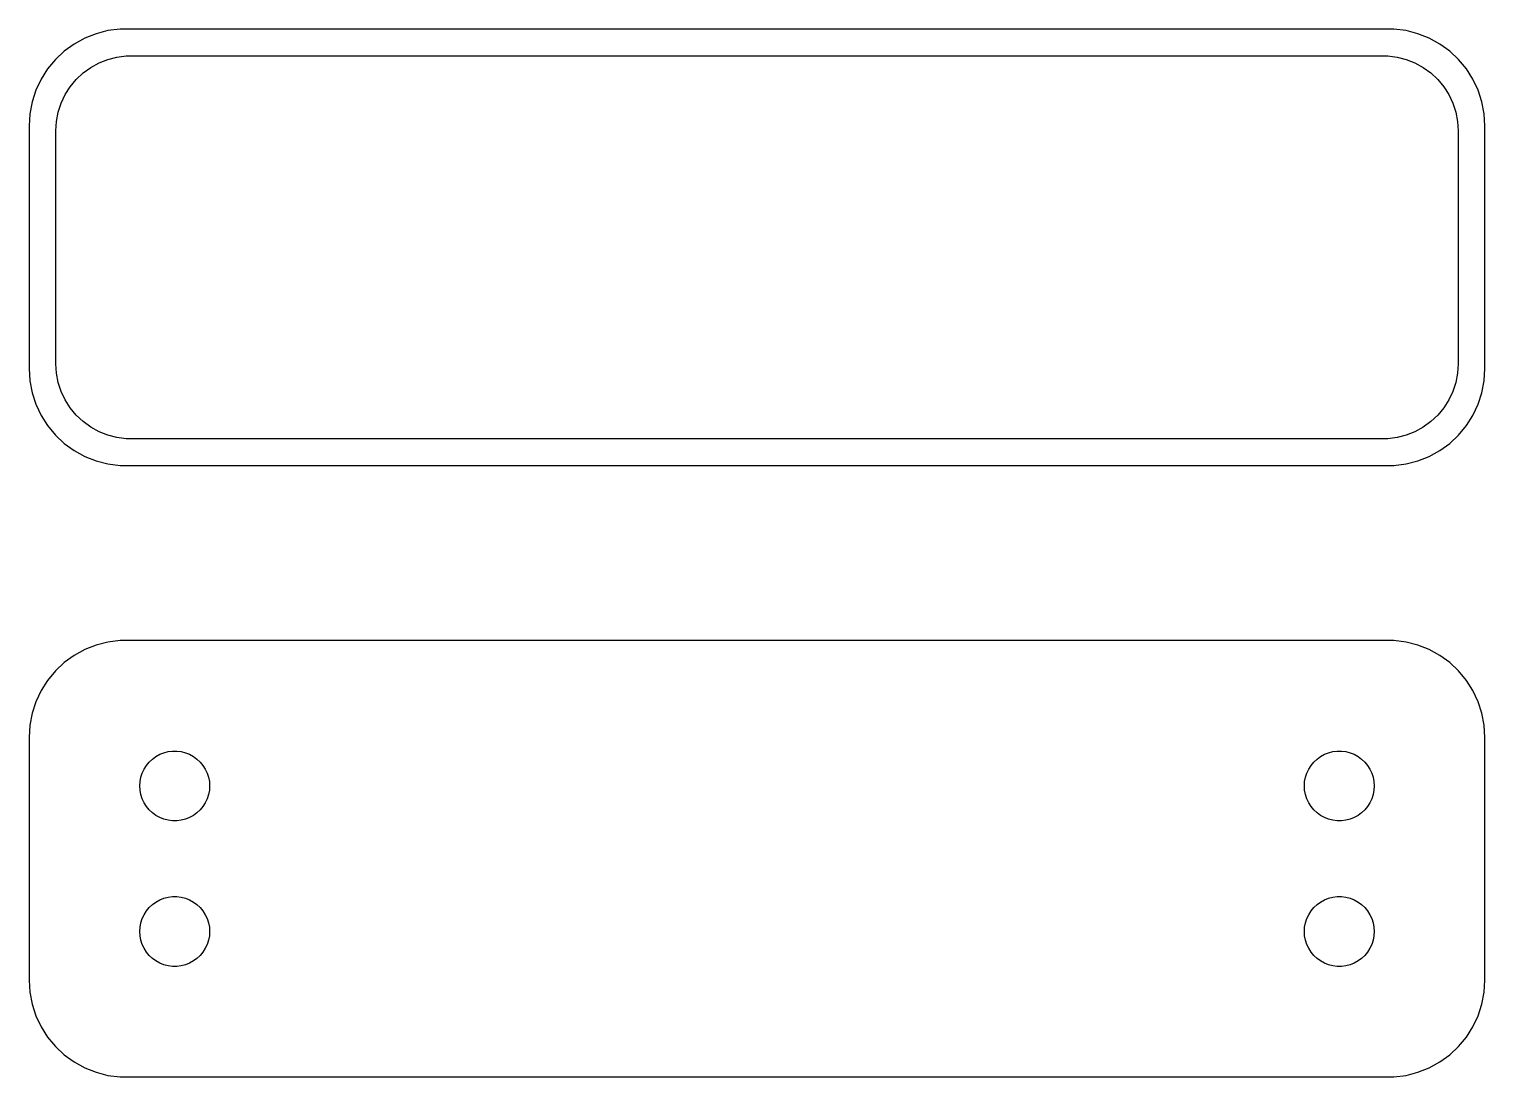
# Model space of a CAD drawing. Header units: metres. Extents: x -37.5 to 37.5, y 20.3 to 74.2.
import ezdxf

# ---------------------------------------------------------------- set-up
doc = ezdxf.new("R2010")
doc.units = ezdxf.units.M

msp = doc.modelspace()

# ---------------------------------------------------------------- linework, layer by layer
for p, q in [((-34.6289, 73.7741), (-35.1791, 73.4716)), ((-34.0451, 74.0053), (-34.6289, 73.7741)), ((-33.4369, 74.1614), (-34.0451, 74.0053)), ((-32.8139, 74.2401), (-33.4369, 74.1614)), ((32.8139, 74.2401), (-32.8139, 74.2401)), ((33.4369, 74.1614), (32.8139, 74.2401)), ((34.0451, 74.0053), (33.4369, 74.1614)), ((34.6289, 73.7741), (34.0451, 74.0053)), ((35.1791, 73.4716), (34.6289, 73.7741)), ((-35.6871, 73.1026), (-36.1448, 72.6727)), ((-35.1791, 73.4716), (-35.6871, 73.1026)), ((-33.4457, 72.6801), (-32.9751, 72.8009)), ((-32.9751, 72.8009), (-32.493, 72.8618)), ((-32.493, 72.8618), (32.493, 72.8618)), ((32.493, 72.8618), (32.9751, 72.8009)), ((32.9751, 72.8009), (33.4457, 72.6801)), ((35.6871, 73.1026), (35.1791, 73.4716)), ((36.1448, 72.6727), (35.6871, 73.1026)), ((-36.5451, 72.1889), (-36.8815, 71.6588)), ((-36.1448, 72.6727), (-36.5451, 72.1889)), ((-34.7165, 71.9815), (-34.3234, 72.2671)), ((-34.3234, 72.2671), (-33.8975, 72.5012)), ((-33.8975, 72.5012), (-33.4457, 72.6801)), ((33.4457, 72.6801), (33.8975, 72.5012)), ((33.8975, 72.5012), (34.3234, 72.2671)), ((34.3234, 72.2671), (34.7165, 71.9815)), ((36.5451, 72.1889), (36.1448, 72.6727)), ((36.8815, 71.6588), (36.5451, 72.1889)), ((-36.8815, 71.6588), (-37.1489, 71.0906)), ((-35.6408, 70.8641), (-35.3805, 71.2744)), ((-35.3805, 71.2744), (-35.0707, 71.6488)), ((-35.0707, 71.6488), (-34.7165, 71.9815)), ((34.7165, 71.9815), (35.0707, 71.6488)), ((35.0707, 71.6488), (35.3805, 71.2744)), ((35.3805, 71.2744), (35.6408, 70.8641)), ((37.1489, 71.0906), (36.8815, 71.6588)), ((-37.1489, 71.0906), (-37.3429, 70.4934)), ((-35.8477, 70.4244), (-35.6408, 70.8641)), ((35.6408, 70.8641), (35.8477, 70.4244)), ((37.3429, 70.4934), (37.1489, 71.0906)), ((-37.4606, 69.8767), (-37.5, 69.25)), ((-37.3429, 70.4934), (-37.4606, 69.8767)), ((-36.089, 69.485), (-35.9979, 69.9623)), ((-35.9979, 69.9623), (-35.8477, 70.4244)), ((35.8477, 70.4244), (35.9979, 69.9623)), ((35.9979, 69.9623), (36.089, 69.485)), ((37.4606, 69.8767), (37.3429, 70.4934)), ((37.5, 69.25), (37.4606, 69.8767)), ((-37.5, 69.25), (-37.5, 56.75)), ((-36.1195, 69), (-36.089, 69.485)), ((-36.1195, 57), (-36.1195, 69)), ((36.089, 69.485), (36.1195, 69)), ((36.1195, 69), (36.1195, 57)), ((37.5, 56.75), (37.5, 69.25)), ((-36.089, 56.515), (-36.1195, 57)), ((36.1195, 57), (36.089, 56.515)), ((-37.5, 56.75), (-37.4606, 56.1233)), ((-35.9979, 56.0377), (-36.089, 56.515)), ((36.089, 56.515), (35.9979, 56.0377)), ((37.4606, 56.1233), (37.5, 56.75)), ((-37.4606, 56.1233), (-37.3429, 55.5066)), ((-37.3429, 55.5066), (-37.1489, 54.9094)), ((-35.8477, 55.5756), (-35.9979, 56.0377)), ((-35.6408, 55.1359), (-35.8477, 55.5756)), ((35.8477, 55.5756), (35.6408, 55.1359)), ((35.9979, 56.0377), (35.8477, 55.5756)), ((37.1489, 54.9094), (37.3429, 55.5066)), ((37.3429, 55.5066), (37.4606, 56.1233)), ((-37.1489, 54.9094), (-36.8815, 54.3412)), ((-35.3805, 54.7256), (-35.6408, 55.1359)), ((35.6408, 55.1359), (35.3805, 54.7256)), ((36.8815, 54.3412), (37.1489, 54.9094)), ((-36.8815, 54.3412), (-36.5451, 53.8111)), ((-35.0707, 54.3512), (-35.3805, 54.7256)), ((-34.7165, 54.0185), (-35.0707, 54.3512)), ((-34.3234, 53.7329), (-34.7165, 54.0185)), ((34.7165, 54.0185), (34.3234, 53.7329)), ((35.0707, 54.3512), (34.7165, 54.0185)), ((35.3805, 54.7256), (35.0707, 54.3512)), ((36.5451, 53.8111), (36.8815, 54.3412)), ((-36.5451, 53.8111), (-36.1448, 53.3273)), ((-36.1448, 53.3273), (-35.6871, 52.8974)), ((-33.8975, 53.4988), (-34.3234, 53.7329)), ((-33.4457, 53.3199), (-33.8975, 53.4988)), ((-32.9751, 53.1991), (-33.4457, 53.3199)), ((33.4457, 53.3199), (32.9751, 53.1991)), ((33.8975, 53.4988), (33.4457, 53.3199)), ((34.3234, 53.7329), (33.8975, 53.4988)), ((35.6871, 52.8974), (36.1448, 53.3273)), ((36.1448, 53.3273), (36.5451, 53.8111)), ((-35.6871, 52.8974), (-35.1791, 52.5284)), ((-35.1791, 52.5284), (-34.6289, 52.2259)), ((-32.493, 53.1382), (-32.9751, 53.1991)), ((32.493, 53.1382), (-32.493, 53.1382)), ((32.9751, 53.1991), (32.493, 53.1382)), ((34.6289, 52.2259), (35.1791, 52.5284)), ((35.1791, 52.5284), (35.6871, 52.8974)), ((-34.6289, 52.2259), (-34.0451, 51.9947)), ((-34.0451, 51.9947), (-33.4369, 51.8386)), ((-33.4369, 51.8386), (-32.8139, 51.7599)), ((-32.8139, 51.7599), (32.8139, 51.7599)), ((32.8139, 51.7599), (33.4369, 51.8386)), ((33.4369, 51.8386), (34.0451, 51.9947)), ((34.0451, 51.9947), (34.6289, 52.2259)), ((-34.6289, 42.2741), (-35.1791, 41.9716)), ((-34.0451, 42.5053), (-34.6289, 42.2741)), ((-33.4369, 42.6614), (-34.0451, 42.5053)), ((-32.8139, 42.7401), (-33.4369, 42.6614)), ((32.8139, 42.7401), (-32.8139, 42.7401)), ((33.4369, 42.6614), (32.8139, 42.7401)), ((34.0451, 42.5053), (33.4369, 42.6614)), ((34.6289, 42.2741), (34.0451, 42.5053)), ((35.1791, 41.9716), (34.6289, 42.2741)), ((-35.6871, 41.6026), (-36.1448, 41.1727)), ((-35.1791, 41.9716), (-35.6871, 41.6026)), ((35.6871, 41.6026), (35.1791, 41.9716)), ((36.1448, 41.1727), (35.6871, 41.6026)), ((-36.5451, 40.6889), (-36.8815, 40.1588)), ((-36.1448, 41.1727), (-36.5451, 40.6889)), ((36.5451, 40.6889), (36.1448, 41.1727)), ((36.8815, 40.1588), (36.5451, 40.6889)), ((-36.8815, 40.1588), (-37.1489, 39.5906)), ((37.1489, 39.5906), (36.8815, 40.1588)), ((-37.1489, 39.5906), (-37.3429, 38.9934)), ((37.3429, 38.9934), (37.1489, 39.5906)), ((-37.4606, 38.3767), (-37.5, 37.75)), ((-37.3429, 38.9934), (-37.4606, 38.3767)), ((37.4606, 38.3767), (37.3429, 38.9934)), ((37.5, 37.75), (37.4606, 38.3767)), ((-37.5, 37.75), (-37.5, 25.25)), ((37.5, 25.25), (37.5, 37.75)), ((-31.1474, 36.6369), (-30.9645, 36.7698)), ((-30.9645, 36.7698), (-30.7664, 36.8787)), ((-30.7664, 36.8787), (-30.5562, 36.9619)), ((-30.5562, 36.9619), (-30.3373, 37.0181)), ((-30.3373, 37.0181), (-30.113, 37.0464)), ((-30.113, 37.0464), (-29.887, 37.0464)), ((-29.887, 37.0464), (-29.6627, 37.0181)), ((-29.6627, 37.0181), (-29.4438, 36.9619)), ((-29.4438, 36.9619), (-29.2336, 36.8787)), ((-29.2336, 36.8787), (-29.0355, 36.7698)), ((-29.0355, 36.7698), (-28.8526, 36.6369)), ((28.8526, 36.6369), (29.0355, 36.7698)), ((29.0355, 36.7698), (29.2336, 36.8787)), ((29.2336, 36.8787), (29.4438, 36.9619)), ((29.4438, 36.9619), (29.6627, 37.0181)), ((29.6627, 37.0181), (29.887, 37.0464)), ((29.887, 37.0464), (30.113, 37.0464)), ((30.113, 37.0464), (30.3373, 37.0181)), ((30.3373, 37.0181), (30.5562, 36.9619)), ((30.5562, 36.9619), (30.7664, 36.8787)), ((30.7664, 36.8787), (30.9645, 36.7698)), ((30.9645, 36.7698), (31.1474, 36.6369)), ((-31.6736, 35.9126), (-31.5773, 36.1171)), ((-31.5773, 36.1171), (-31.4562, 36.308)), ((-31.4562, 36.308), (-31.3121, 36.4822)), ((-31.3121, 36.4822), (-31.1474, 36.6369)), ((-28.8526, 36.6369), (-28.6879, 36.4822)), ((-28.6879, 36.4822), (-28.5438, 36.308)), ((-28.5438, 36.308), (-28.4226, 36.1171)), ((-28.4226, 36.1171), (-28.3264, 35.9126)), ((28.3264, 35.9126), (28.4226, 36.1171)), ((28.4226, 36.1171), (28.5438, 36.308)), ((28.5438, 36.308), (28.6879, 36.4822)), ((28.6879, 36.4822), (28.8526, 36.6369)), ((31.1474, 36.6369), (31.3121, 36.4822)), ((31.3121, 36.4822), (31.4562, 36.308)), ((31.4562, 36.308), (31.5773, 36.1171)), ((31.5773, 36.1171), (31.6736, 35.9126)), ((-31.8, 35.25), (-31.7858, 35.4756)), ((-31.7858, 35.0244), (-31.8, 35.25)), ((-31.7858, 35.4756), (-31.7434, 35.6976)), ((-31.7434, 35.6976), (-31.6736, 35.9126)), ((-28.3264, 35.9126), (-28.2565, 35.6976)), ((-28.2565, 35.6976), (-28.2142, 35.4756)), ((-28.2142, 35.4756), (-28.2, 35.25)), ((-28.2, 35.25), (-28.2142, 35.0244)), ((28.2, 35.25), (28.2142, 35.4756)), ((28.2142, 35.0244), (28.2, 35.25)), ((28.2142, 35.4756), (28.2565, 35.6976)), ((28.2565, 35.6976), (28.3264, 35.9126)), ((31.6736, 35.9126), (31.7434, 35.6976)), ((31.7434, 35.6976), (31.7858, 35.4756)), ((31.7858, 35.4756), (31.8, 35.25)), ((31.8, 35.25), (31.7858, 35.0244)), ((-31.7434, 34.8024), (-31.7858, 35.0244)), ((-31.6736, 34.5874), (-31.7434, 34.8024)), ((-31.5773, 34.3828), (-31.6736, 34.5874)), ((-28.3264, 34.5874), (-28.4226, 34.3828)), ((-28.2565, 34.8024), (-28.3264, 34.5874)), ((-28.2142, 35.0244), (-28.2565, 34.8024)), ((28.2565, 34.8024), (28.2142, 35.0244)), ((28.3264, 34.5874), (28.2565, 34.8024)), ((28.4226, 34.3828), (28.3264, 34.5874)), ((31.6736, 34.5874), (31.5773, 34.3828)), ((31.7434, 34.8024), (31.6736, 34.5874)), ((31.7858, 35.0244), (31.7434, 34.8024)), ((-31.4562, 34.192), (-31.5773, 34.3828)), ((-31.3121, 34.0178), (-31.4562, 34.192)), ((-31.1474, 33.8631), (-31.3121, 34.0178)), ((-30.9645, 33.7302), (-31.1474, 33.8631)), ((-28.8526, 33.8631), (-29.0355, 33.7302)), ((-28.6879, 34.0178), (-28.8526, 33.8631)), ((-28.5438, 34.192), (-28.6879, 34.0178)), ((-28.4226, 34.3828), (-28.5438, 34.192)), ((28.5438, 34.192), (28.4226, 34.3828)), ((28.6879, 34.0178), (28.5438, 34.192)), ((28.8526, 33.8631), (28.6879, 34.0178)), ((29.0355, 33.7302), (28.8526, 33.8631)), ((31.1474, 33.8631), (30.9645, 33.7302)), ((31.3121, 34.0178), (31.1474, 33.8631)), ((31.4562, 34.192), (31.3121, 34.0178)), ((31.5773, 34.3828), (31.4562, 34.192)), ((-30.7664, 33.6213), (-30.9645, 33.7302)), ((-30.5562, 33.5381), (-30.7664, 33.6213)), ((-30.3373, 33.4819), (-30.5562, 33.5381)), ((-30.113, 33.4536), (-30.3373, 33.4819)), ((-29.887, 33.4536), (-30.113, 33.4536)), ((-29.6627, 33.4819), (-29.887, 33.4536)), ((-29.4438, 33.5381), (-29.6627, 33.4819)), ((-29.2336, 33.6213), (-29.4438, 33.5381)), ((-29.0355, 33.7302), (-29.2336, 33.6213)), ((29.2336, 33.6213), (29.0355, 33.7302)), ((29.4438, 33.5381), (29.2336, 33.6213)), ((29.6627, 33.4819), (29.4438, 33.5381)), ((29.887, 33.4536), (29.6627, 33.4819)), ((30.113, 33.4536), (29.887, 33.4536)), ((30.3373, 33.4819), (30.113, 33.4536)), ((30.5562, 33.5381), (30.3373, 33.4819)), ((30.7664, 33.6213), (30.5562, 33.5381)), ((30.9645, 33.7302), (30.7664, 33.6213)), ((-31.1474, 29.1369), (-30.9645, 29.2698)), ((-30.9645, 29.2698), (-30.7664, 29.3787)), ((-30.7664, 29.3787), (-30.5562, 29.4619)), ((-30.5562, 29.4619), (-30.3373, 29.5181)), ((-30.3373, 29.5181), (-30.113, 29.5464)), ((-30.113, 29.5464), (-29.887, 29.5464)), ((-29.887, 29.5464), (-29.6627, 29.5181)), ((-29.6627, 29.5181), (-29.4438, 29.4619)), ((-29.4438, 29.4619), (-29.2336, 29.3787)), ((-29.2336, 29.3787), (-29.0355, 29.2698)), ((-29.0355, 29.2698), (-28.8526, 29.1369)), ((28.8526, 29.1369), (29.0355, 29.2698)), ((29.0355, 29.2698), (29.2336, 29.3787)), ((29.2336, 29.3787), (29.4438, 29.4619)), ((29.4438, 29.4619), (29.6627, 29.5181)), ((29.6627, 29.5181), (29.887, 29.5464)), ((29.887, 29.5464), (30.113, 29.5464)), ((30.113, 29.5464), (30.3373, 29.5181)), ((30.3373, 29.5181), (30.5562, 29.4619)), ((30.5562, 29.4619), (30.7664, 29.3787)), ((30.7664, 29.3787), (30.9645, 29.2698)), ((30.9645, 29.2698), (31.1474, 29.1369)), ((-31.6736, 28.4126), (-31.5773, 28.6172)), ((-31.5773, 28.6172), (-31.4562, 28.808)), ((-31.4562, 28.808), (-31.3121, 28.9822)), ((-31.3121, 28.9822), (-31.1474, 29.1369)), ((-28.8526, 29.1369), (-28.6879, 28.9822)), ((-28.6879, 28.9822), (-28.5438, 28.808)), ((-28.5438, 28.808), (-28.4226, 28.6172)), ((-28.4226, 28.6172), (-28.3264, 28.4126)), ((28.3264, 28.4126), (28.4226, 28.6172)), ((28.4226, 28.6172), (28.5438, 28.808)), ((28.5438, 28.808), (28.6879, 28.9822)), ((28.6879, 28.9822), (28.8526, 29.1369)), ((31.1474, 29.1369), (31.3121, 28.9822)), ((31.3121, 28.9822), (31.4562, 28.808)), ((31.4562, 28.808), (31.5773, 28.6172)), ((31.5773, 28.6172), (31.6736, 28.4126)), ((-31.8, 27.75), (-31.7858, 27.9756)), ((-31.7858, 27.5244), (-31.8, 27.75)), ((-31.7858, 27.9756), (-31.7434, 28.1976)), ((-31.7434, 28.1976), (-31.6736, 28.4126)), ((-28.3264, 28.4126), (-28.2565, 28.1976)), ((-28.2565, 28.1976), (-28.2142, 27.9756)), ((-28.2142, 27.9756), (-28.2, 27.75)), ((-28.2, 27.75), (-28.2142, 27.5244)), ((28.2, 27.75), (28.2142, 27.9756)), ((28.2142, 27.5244), (28.2, 27.75)), ((28.2142, 27.9756), (28.2565, 28.1976)), ((28.2565, 28.1976), (28.3264, 28.4126)), ((31.6736, 28.4126), (31.7434, 28.1976)), ((31.7434, 28.1976), (31.7858, 27.9756)), ((31.7858, 27.9756), (31.8, 27.75)), ((31.8, 27.75), (31.7858, 27.5244)), ((-31.7434, 27.3024), (-31.7858, 27.5244)), ((-31.6736, 27.0874), (-31.7434, 27.3024)), ((-31.5773, 26.8829), (-31.6736, 27.0874)), ((-28.3264, 27.0874), (-28.4226, 26.8829)), ((-28.2565, 27.3024), (-28.3264, 27.0874)), ((-28.2142, 27.5244), (-28.2565, 27.3024)), ((28.2565, 27.3024), (28.2142, 27.5244)), ((28.3264, 27.0874), (28.2565, 27.3024)), ((28.4226, 26.8829), (28.3264, 27.0874)), ((31.6736, 27.0874), (31.5773, 26.8829)), ((31.7434, 27.3024), (31.6736, 27.0874)), ((31.7858, 27.5244), (31.7434, 27.3024)), ((-31.4562, 26.692), (-31.5773, 26.8829)), ((-31.3121, 26.5178), (-31.4562, 26.692)), ((-31.1474, 26.3631), (-31.3121, 26.5178)), ((-30.9645, 26.2302), (-31.1474, 26.3631)), ((-28.8526, 26.3631), (-29.0355, 26.2302)), ((-28.6879, 26.5178), (-28.8526, 26.3631)), ((-28.5438, 26.692), (-28.6879, 26.5178)), ((-28.4226, 26.8829), (-28.5438, 26.692)), ((28.5438, 26.692), (28.4226, 26.8829)), ((28.6879, 26.5178), (28.5438, 26.692)), ((28.8526, 26.3631), (28.6879, 26.5178)), ((29.0355, 26.2302), (28.8526, 26.3631)), ((31.1474, 26.3631), (30.9645, 26.2302)), ((31.3121, 26.5178), (31.1474, 26.3631)), ((31.4562, 26.692), (31.3121, 26.5178)), ((31.5773, 26.8829), (31.4562, 26.692)), ((-30.7664, 26.1213), (-30.9645, 26.2302)), ((-30.5562, 26.0381), (-30.7664, 26.1213)), ((-30.3373, 25.9819), (-30.5562, 26.0381)), ((-30.113, 25.9536), (-30.3373, 25.9819)), ((-29.887, 25.9536), (-30.113, 25.9536)), ((-29.6627, 25.9819), (-29.887, 25.9536)), ((-29.4438, 26.0381), (-29.6627, 25.9819)), ((-29.2336, 26.1213), (-29.4438, 26.0381)), ((-29.0355, 26.2302), (-29.2336, 26.1213)), ((29.2336, 26.1213), (29.0355, 26.2302)), ((29.4438, 26.0381), (29.2336, 26.1213)), ((29.6627, 25.9819), (29.4438, 26.0381)), ((29.887, 25.9536), (29.6627, 25.9819)), ((30.113, 25.9536), (29.887, 25.9536)), ((30.3373, 25.9819), (30.113, 25.9536)), ((30.5562, 26.0381), (30.3373, 25.9819)), ((30.7664, 26.1213), (30.5562, 26.0381)), ((30.9645, 26.2302), (30.7664, 26.1213)), ((-37.5, 25.25), (-37.4606, 24.6233)), ((37.4606, 24.6233), (37.5, 25.25)), ((-37.4606, 24.6233), (-37.3429, 24.0066)), ((-37.3429, 24.0066), (-37.1489, 23.4094)), ((37.1489, 23.4094), (37.3429, 24.0066)), ((37.3429, 24.0066), (37.4606, 24.6233)), ((-37.1489, 23.4094), (-36.8815, 22.8412)), ((36.8815, 22.8412), (37.1489, 23.4094)), ((-36.8815, 22.8412), (-36.5451, 22.3111)), ((36.5451, 22.3111), (36.8815, 22.8412)), ((-36.5451, 22.3111), (-36.1448, 21.8273)), ((-36.1448, 21.8273), (-35.6871, 21.3974)), ((35.6871, 21.3974), (36.1448, 21.8273)), ((36.1448, 21.8273), (36.5451, 22.3111)), ((-35.6871, 21.3974), (-35.1791, 21.0284)), ((-35.1791, 21.0284), (-34.6289, 20.7259)), ((34.6289, 20.7259), (35.1791, 21.0284)), ((35.1791, 21.0284), (35.6871, 21.3974)), ((-34.6289, 20.7259), (-34.0451, 20.4947)), ((-34.0451, 20.4947), (-33.4369, 20.3386)), ((-33.4369, 20.3386), (-32.8139, 20.2599)), ((-32.8139, 20.2599), (32.8139, 20.2599)), ((32.8139, 20.2599), (33.4369, 20.3386)), ((33.4369, 20.3386), (34.0451, 20.4947)), ((34.0451, 20.4947), (34.6289, 20.7259))]:
    msp.add_line(p, q)

doc.saveas('drawing.dxf')
